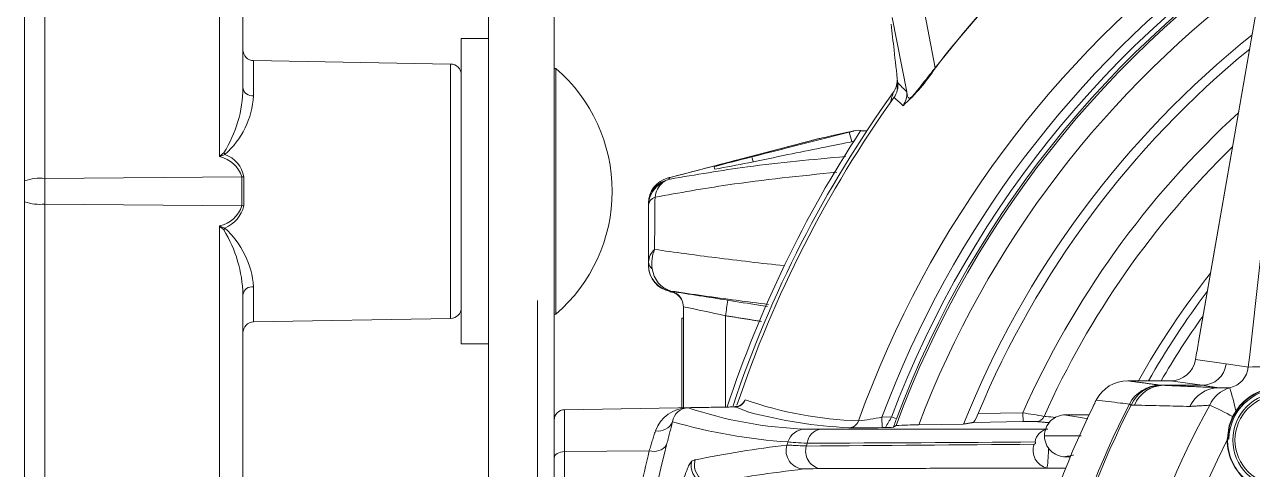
# Model space of a CAD drawing. Extents: x 8 to 113, y 2 to 87.
# Drawn here: x 101.757 to 105.271, y 37.697 to 38.972 of the extents above; entities that cross this region are included whole.
import ezdxf

# ---------------------------------------------------------------- set-up
doc = ezdxf.new("R2010")
doc.units = 0
doc.header["$MEASUREMENT"] = 0
doc.layers.add('OBJECT', color=7, linetype='CONTINUOUS')

msp = doc.modelspace()

# ---------------------------------------------------------------- linework, layer by layer
at = {"layer": 'OBJECT', "linetype": 'Continuous', "lineweight": 15}
for p, q in [((103.0847, 36.0256), (103.0847, 44.9982)), ((103.2727, 38.1818), (103.2727, 44.9982)), ((102.3148, 38.5938), (102.3148, 39.6831)), ((102.3817, 39.6763), (102.3817, 38.7908)), ((101.7567, 38.5244), (101.7567, 39.6325)), ((101.8148, 39.6394), (101.8148, 38.5313)), ((105.3032, 39.1288), (105.1171, 38.063)), ((105.3032, 39.1283), (105.1171, 38.0625)), ((104.318, 39.084), (104.3633, 38.8484)), ((104.2397, 38.9926), (104.2822, 38.7794)), ((103.0847, 38.932), (103.0067, 38.932)), ((103.0067, 38.932), (103.0067, 38.057)), ((102.976, 38.8591), (102.4124, 38.8689)), ((102.4124, 38.8689), (102.4124, 38.768)), ((102.976, 38.4945), (102.976, 38.8591)), ((103.2777, 38.8465), (103.2727, 38.8465)), ((103.2777, 38.8465), (103.2777, 38.1425)), ((104.1499, 38.6682), (104.1679, 38.6682)), ((104.0241, 38.6438), (103.6051, 38.5345)), ((104.0241, 38.6437), (104.0241, 38.6438)), ((101.7567, 38.4645), (101.7567, 38.5244)), ((101.8148, 38.5313), (102.379, 38.5356)), ((101.8148, 38.5313), (101.8148, 38.4577)), ((102.379, 38.4533), (102.379, 38.5356)), ((102.3844, 38.5356), (102.3844, 38.4533)), ((102.976, 38.1298), (102.976, 38.4945)), ((101.7567, 37.3564), (101.7567, 38.4645)), ((101.8148, 38.4577), (102.379, 38.4533)), ((101.8148, 38.4577), (101.8148, 37.3496)), ((102.3148, 37.3058), (102.3148, 38.3952)), ((102.4124, 38.221), (102.4124, 38.12)), ((102.3817, 38.1982), (102.3817, 37.3127)), ((103.2247, 35.3182), (103.2247, 38.1818)), ((103.2727, 35.3182), (103.2727, 38.1818)), ((103.2727, 38.1425), (103.2777, 38.1425)), ((103.6427, 37.8747), (103.6427, 38.1637)), ((103.7627, 38.1379), (103.7627, 37.8768)), ((102.4124, 38.12), (102.976, 38.1298)), ((103.6377, 37.8746), (103.6377, 38.1307)), ((103.6377, 38.1307), (103.6427, 38.1307)), ((103.0067, 38.057), (103.0847, 38.057)), ((105.1171, 38.063), (105.1171, 38.0625)), ((105.1087, 38.0126), (105.1962, 38)), ((105.1962, 38), (105.2597, 37.9909)), ((105.0369, 37.9515), (104.9147, 37.9515)), ((105.1272, 37.9385), (105.0166, 37.9385)), ((105.1272, 37.9385), (105.0369, 37.9515)), ((105.174, 37.9318), (105.1272, 37.9385)), ((103.8132, 37.8867), (103.8146, 37.8898)), ((103.7902, 37.8773), (103.3022, 37.8687)), ((103.3022, 37.8687), (103.3022, 37.7485)), ((104.4859, 37.8574), (104.6142, 37.8596)), ((104.6147, 37.8346), (104.6142, 37.8596)), ((104.8034, 37.8538), (104.7362, 37.8538)), ((104.9244, 37.8821), (104.9196, 37.8846)), ((104.211, 37.8473), (104.2384, 37.8478)), ((104.211, 37.8473), (104.2115, 37.8173)), ((104.2384, 37.8478), (104.2524, 37.8425)), ((104.3161, 37.8253), (104.4445, 37.8275)), ((104.6147, 37.8346), (104.4732, 37.8321)), ((104.2207, 37.8175), (104.2115, 37.8173)), ((105.2035, 37.7961), (105.2067, 37.8152)), ((103.5449, 37.7511), (103.3022, 37.7485)), ((103.3022, 37.7485), (103.3022, 37.2685)), ((104.7501, 37.7338), (104.7362, 37.7338)), ((104.6832, 37.7016), (104.7368, 37.7007))]:
    msp.add_line(p, q, dxfattribs=at)
at = {"layer": 'OBJECT', "linetype": 'Continuous', "lineweight": 15, "flags": 128}
for points in [[(104.8007, 37.8422), (104.785, 37.8449), (104.7678, 37.8479), (104.7566, 37.8498), (104.7492, 37.8512), (104.7444, 37.8521), (104.7413, 37.8527), (104.7393, 37.853), (104.738, 37.8533), (104.7372, 37.8535), (104.7367, 37.8536), (104.7364, 37.8537), (104.7362, 37.8537), (104.7361, 37.8538), (104.7361, 37.8538), (104.7361, 37.8538), (104.7361, 37.8538), (104.7361, 37.8538), (104.7361, 37.8538), (104.7361, 37.8538), (104.7361, 37.8538), (104.7361, 37.8538), (104.7362, 37.8538), (104.7362, 37.8538), (104.7362, 37.8538), (104.7362, 37.8538), (104.7362, 37.8538), (104.7362, 37.8538), (104.7362, 37.8538)], [(105.2059, 37.8226), (105.2003, 37.7767), (105.2005, 37.7715)], [(103.3022, 37.7485), (103.2964, 37.7481), (103.2909, 37.7471), (103.2858, 37.7454), (103.2813, 37.7432), (103.2776, 37.7404), (103.2749, 37.7374), (103.2733, 37.734), (103.2727, 37.7305)], [(104.7592, 37.7383), (104.7574, 37.738), (104.7497, 37.7366), (104.7448, 37.7357), (104.7415, 37.7351), (104.7394, 37.7347), (104.7381, 37.7344), (104.7373, 37.7342), (104.7368, 37.7341), (104.7364, 37.734), (104.7363, 37.734), (104.7361, 37.7339), (104.7361, 37.7339), (104.7361, 37.7339), (104.7361, 37.7339), (104.7361, 37.7339), (104.7361, 37.7339), (104.7361, 37.7338), (104.7361, 37.7338), (104.7361, 37.7338), (104.7362, 37.7338), (104.7362, 37.7338), (104.7362, 37.7338), (104.7362, 37.7338), (104.7362, 37.7338), (104.7362, 37.7338), (104.7362, 37.7338), (104.7362, 37.7338)]]:
    msp.add_lwpolyline(points, dxfattribs=at)
at = {"layer": 'OBJECT', "linetype": 'Continuous', "lineweight": 15}
for radius in [0.135, 0.1287]:
    msp.add_circle((105.3502, 37.7817), radius, dxfattribs=at)
for centre, radius, start, end in [((106.9727, 36.8182), 3.0068, 93.8025, 160.2009), ((106.9727, 36.8182), 2.9472, 93.9337, 159.5632), ((106.9717, 36.8193), 3.3047, 127.8807, 142.1193), ((106.9729, 36.818), 3.3058, 127.8845, 142.1155), ((106.9727, 36.8182), 2.9217, 121.1451, 159.3669), ((106.9727, 36.8182), 2.9067, 121.4467, 159.3669), ((106.9727, 36.8182), 2.901, 121.6184, 159.7287), ((106.9727, 36.8182), 2.841, 126.047, 159.2386), ((-33.9188, 53.9231), 140.0874, 353.469595, 353.925435), ((106.9727, 36.8182), 2.7223, 128.6961, 158.2371), ((102.4129, 38.9002), 0.0313, 180, 269), ((106.9727, 36.8182), 2.6951, 129.3545, 157.3213), ((102.9754, 38.8279), 0.0313, 0, 89), ((102.9734, 38.4945), 0.4653, 310.8426, 49.1574), ((103.8976, 39.1528), 0.557, 312.1334, 326.8223), ((104.2142, 38.6572), 0.2425, 51.9012, 52.0702), ((104.1928, 38.8138), 0.062, 324.3266, 359), ((104.1967, 38.7986), 0.06, 324.4956, 6.5184), ((107.2653, 41.7703), 4.2243, 224.5773, 225.0753), ((102.0324, 38.7928), 0.3493, 327.4895, 359.6638), ((102.1625, 38.7858), 0.2506, 312.0536, 355.916), ((102.4091, 38.7957), 0.0279, 190.068, 276.693), ((106.9727, 36.8182), 3.36, 144.3266, 161.585), ((116.139, 35.3031), 12.3928, 163.71779, 163.87792), ((106.9727, 36.8182), 3.35, 144.4956, 161.4994), ((103.611, 38.0593), 0.9481, 45.8609, 47.9899), ((106.9727, 36.8182), 2.5781, 132.4736, 156.1759), ((106.9727, 36.8182), 3.375, 146.7599, 161.7193), ((103.7347, 38.5414), 0.4016, 13.7671, 17.7334), ((104.1418, 38.6192), 0.05, 71.1415, 106.0711), ((104.1099, 38.318), 0.3369, 103.0887, 104.7635), ((102.2962, 38.5088), 0.087, 17.9479, 77.6362), ((102.487, 38.7014), 0.1868, 211.0205, 212.9552), ((102.3051, 38.5236), 0.0802, 8.6052, 71.704), ((104.4859, 35.9307), 2.7399, 103.6665, 105.998), ((103.7086, 38.5471), 0.1378, 13.6327, 19.4767), ((106.9727, 36.8182), 2.5186, 134.2685, 155.8244), ((108.3428, 39.7593), 4.7643, 194.5229, 194.6097), ((100.6397, 54.5501), 16.2889, 280.94562, 281.29039), ((101.8012, 38.3969), 0.1351, 84.1987, 109.2242), ((102.3833, 37.967), 0.5687, 89.8901, 90.4392), ((103.6178, 38.4602), 0.0751, 104.6659, 180.0148), ((103.6177, 38.4556), 0.075, 100.2891, 179.9999), ((103.5608, 38.4657), 0.0772, 55.6955, 60.5326), ((103.6156, 38.4542), 0.0729, 116.3576, 179.6775), ((103.627, 38.4699), 0.0661, 131.413, 173.1829), ((101.8012, 38.5921), 0.1351, 250.7758, 275.8013), ((102.2962, 38.4802), 0.087, 282.3638, 342.0521), ((102.2936, 38.475), 0.0933, 293.1295, 346.5613), ((102.3833, 39.022), 0.5687, 269.5608, 270.1099), ((103.5717, 38.4503), 0.0293, 110.733, 171.7007), ((102.487, 38.2876), 0.1868, 147.0448, 148.9795), ((102.0088, 38.1892), 0.373, 1.3838, 31.4628), ((102.1553, 38.1996), 0.258, 4.7508, 47.2797), ((103.5944, 38.289), 0.0518, 131.4787, 176.5974), ((103.6529, 38.2888), 0.1007, 157.2038, 189.3995), ((103.569, 38.2938), 0.0264, 183.6577, 234.1751), ((103.6177, 38.2828), 0.075, 180, 261.4361), ((103.6177, 38.2821), 0.075, 180, 260.8283), ((103.6177, 38.2816), 0.075, 180, 260.406), ((103.6286, 38.2808), 0.0755, 186.4129, 252.9798), ((106.9727, 36.8182), 2.3227, 141.6389, 150.7976), ((102.4091, 38.1933), 0.0279, 83.307, 169.932), ((103.5977, 38.1637), 0.045, 57.9674, 80.4059), ((103.5114, 38.1497), 0.1103, 31.1494, 31.7192), ((93.2732, -28.2473), 67.2538, 81.021281, 81.162321), ((103.5977, 38.1625), 0.045, 57.3973, 79.6664), ((103.6, 38.1693), 0.0379, 54.7661, 78.8686), ((106.9727, 36.8182), 2.2979, 142.8025, 150.4512), ((103.5977, 38.1637), 0.045, 0, 57.9674), ((103.5977, 38.1625), 0.045, 0, 57.3974), ((102.848, 38.2965), 0.9284, 350.1689, 352.939), ((102.9754, 38.1611), 0.0313, 271, 0), ((99.0542, 16.5653), 22.0805, 77.68754, 78.00606), ((106.9727, 36.8182), 2.2663, 144.3956, 149.9969), ((102.4129, 38.0888), 0.0313, 91, 180), ((108.51, 37.4703), 3.4443, 170.0993, 170.9414), ((105.0367, 38.0244), 0.073, 270.1317, 350.6393), ((105.1268, 38.0083), 0.0698, 270.3171, 353.1576), ((105.1916, 37.9982), 0.0684, 282.7198, 353.8513), ((105.2825, 37.5046), 0.4868, 81.0573, 92.6892), ((104.9145, 37.8501), 0.1014, 89.8535, 152.9334), ((105.0081, 37.8395), 0.0994, 90.2517, 152.9966), ((105.0102, 37.8457), 0.0932, 91.5272, 156.9951), ((105.0191, 37.8454), 0.0932, 91.5256, 156.9105), ((105.1764, 37.8391), 0.0927, 91.4966, 155.3084), ((105.2308, 37.8454), 0.0894, 105.6603, 156.0862), ((105.3502, 37.7817), 0.1464, 90, 178.8755), ((104.0311, 37.5877), 1.2248, 13.0884, 16.3001), ((105.3493, 37.7828), 0.1498, 92.3633, 146.7114), ((105.3509, 37.7804), 0.1512, 92.9156, 146.361), ((103.7925, 37.9035), 0.026, 265.7193, 327.4762), ((103.7909, 37.9067), 0.03, 271.0246, 341.1089), ((103.7909, 37.9068), 0.03, 271.0057, 341.0105), ((104.1782, 38.9247), 1.0885, 250.7492, 268.1823), ((103.3027, 37.8387), 0.03, 91, 180), ((103.6581, 37.7722), 0.1022, 91.151, 159.4115), ((103.6581, 37.8275), 0.0469, 92.5138, 171.7189), ((104.0331, 38.9923), 1.1798, 251.363, 267.9393), ((103.6526, 37.8744), 0.00343, 359.3626, 0.6374), ((104.1924, 39.2404), 1.4257, 255.2511, 266.935), ((104.3764, 37.8968), 0.1164, 326.2749, 340.2123), ((106.9722, 36.8187), 2.4031, 153.8964, 206.1036), ((104.3285, 35.9219), 1.9586, 79.8112, 81.6124), ((106.9722, 36.8187), 2.3128, 152.557, 207.443), ((106.9722, 36.8187), 2.3074, 152.557, 207.443), ((104.7362, 37.7939), 0.06, 89.972, 180.028), ((107.0547, 36.8187), 2.1819, 150.847, 209.153), ((104.845, 37.193), 0.7528, 60.5869, 66.1726), ((105.2235, 37.8635), 0.00166, 24.3125, 68.2292), ((103.5703, 37.8528), 0.0454, 259.9348, 335.8549), ((104.0423, 39.3218), 1.5486, 253.8563, 266.2817), ((104.1155, 37.8466), 0.0299, 271.2274, 340.5297), ((104.0282, 38.7878), 0.9581, 276.9182, 280.9966), ((103.6729, 38.158), 0.645, 328.1327, 331.2518), ((104.3267, 36.4153), 1.41, 90.4307, 93.065), ((104.64, 36.7698), 1.0651, 89.3117, 91.3629), ((104.6523, 37.8597), 0.0248, 271.2344, 336.256), ((105.204, 37.8191), 0.00356, 60.7625, 79.421), ((105.2041, 37.8194), 0.00371, 60.9884, 78.913), ((105.2126, 37.8438), 0.00541, 54.4284, 67.2036), ((103.9918, 37.761), 0.0523, 91.2398, 162.7673), ((104.0414, 37.7687), 0.0443, 98.0542, 175.019), ((104.1545, 39.5221), 1.7058, 268.7122, 271.9168), ((104.1843, 38.978), 1.1611, 271.7932, 272.913), ((104.6919, 37.7705), 0.0431, 97.8373, 172.3664), ((104.7362, 37.7938), 0.06, 179.972, 270.028), ((106.8456, 36.9336), 3.3565, 165.599, 173.8269), ((103.5585, 37.792), 0.0431, 251.6789, 326.7533), ((104.2597, 34.9196), 2.8653, 96.4297, 101.7543), ((103.989, 37.7513), 0.0525, 162.7989, 268.5417), ((106.9727, 36.8182), 3.1787, 162.4546, 162.636), ((104.0437, 37.7498), 0.0512, 163.094, 257.6075), ((106.9727, 36.8182), 3.1248, 162.2171, 162.3692), ((100.5646, 536.4136), 498.6608, 270.394121, 270.468999), ((102.8939, 295.6405), 257.8703, 270.245137, 270.390009), ((104.6953, 37.7521), 0.0519, 160.3626, 256.5936), ((104.3778, 37.7529), 0.3097, 350.4788, 1.2329), ((107.0791, 36.8187), 2.1125, 152.8645, 207.1355), ((105.3502, 37.7818), 0.151, 179.8346, 280.033), ((105.3502, 37.7817), 0.15, 179.8363, 280.0345), ((103.7176, 37.7083), 0.0526, 164.8981, 245.534), ((103.7267, 37.711), 0.0526, 164.7379, 253.054)]:
    msp.add_arc(centre, radius, start, end, dxfattribs=at)
for points, knots in [([(104.2563, 38.8054), (104.2527, 38.8367), (104.2464, 38.8926), (104.24, 38.9485), (104.2372, 38.9731)], [0, 0, 0, 0, 0.56, 1, 1, 1, 1]), ([(104.2822, 38.7794), (104.2822, 38.7794), (104.2822, 38.7792), (104.2839, 38.7714), (104.2844, 38.7579), (104.2932, 38.7623), (104.3013, 38.7707), (104.308, 38.7786), (104.3211, 38.7947), (104.3376, 38.8155), (104.3548, 38.8375), (104.3633, 38.8484), (104.3633, 38.8484)], [0, 0, 0, 0, 0.000008, 0.011235, 0.408406, 0.550964, 0.581776, 0.700643, 0.724685, 0.86239, 0.999992, 1, 1, 1, 1]), ([(104.2713, 38.7397), (104.2749, 38.7459), (104.282, 38.7581), (104.2821, 38.7723), (104.2822, 38.7794)], [0, 0, 0, 0, 0.499999, 1, 1, 1, 1]), ([(103.8385, 38.5931), (103.8708, 38.6013), (103.9637, 38.6248), (104.0566, 38.6484), (104.1172, 38.6637)], [0, 0, 0, 0, 0.347831, 1, 1, 1, 1]), ([(104.1264, 38.6669), (104.1031, 38.6618), (104.0722, 38.6549), (104.0413, 38.6479), (104.0336, 38.6461)], [0, 0, 0, 0, 0.752711, 1, 1, 1, 1]), ([(104.1172, 38.6637), (104.1188, 38.6642), (104.1219, 38.665), (104.1259, 38.6661), (104.1288, 38.6669), (104.1304, 38.6675), (104.1305, 38.6677), (104.1293, 38.6675), (104.1274, 38.6671), (104.1264, 38.6669)], [0, 0, 0, 0, 0.157188, 0.302155, 0.442859, 0.580981, 0.719254, 0.859587, 1, 1, 1, 1]), ([(104.0241, 38.6437), (103.9918, 38.6353), (103.8521, 38.5989), (103.7125, 38.5625), (103.6051, 38.5345)], [0, 0, 0, 0, 0.230946, 1, 1, 1, 1]), ([(103.8287, 38.5765), (103.8665, 38.5841), (103.9674, 38.6047), (104.0684, 38.6251), (104.1316, 38.638)], [0, 0, 0, 0, 0.374012, 1, 1, 1, 1]), ([(102.3148, 38.5938), (102.3149, 38.5939), (102.3189, 38.5977), (102.323, 38.6015), (102.327, 38.6051)], [0, 0, 0, 0, 0.023654, 1, 1, 1, 1]), ([(102.3303, 38.5998), (102.3253, 38.5978), (102.3201, 38.5959), (102.315, 38.5938), (102.3148, 38.5938)], [0, 0, 0, 0, 0.976245, 1, 1, 1, 1]), ([(103.6043, 38.5294), (103.6779, 38.5419), (103.8443, 38.5702), (104.013, 38.5856), (104.107, 38.5941)], [0, 0, 0, 0, 0.442559, 1, 1, 1, 1]), ([(104.0818, 38.5491), (103.9775, 38.5385), (103.8028, 38.5207), (103.6307, 38.4901), (103.5613, 38.4777)], [0, 0, 0, 0, 0.596682, 1, 1, 1, 1]), ([(103.6043, 38.5294), (103.602, 38.5289), (103.5946, 38.5272), (103.5878, 38.5226), (103.5832, 38.5195)], [0, 0, 0, 0, 0.311848, 1, 1, 1, 1]), ([(103.5427, 38.4556), (103.5427, 38.4564), (103.5427, 38.4579), (103.5427, 38.4595), (103.5427, 38.4602)], [0, 0, 0, 0, 0.529531, 1, 1, 1, 1]), ([(103.5427, 38.4546), (103.5427, 38.455), (103.5427, 38.4555), (103.5427, 38.4556), (103.5427, 38.4556)], [0, 0, 0, 0, 0.678854, 1, 1, 1, 1]), ([(103.5427, 38.2921), (103.5427, 38.312), (103.5427, 38.3669), (103.5427, 38.4205), (103.5427, 38.4546)], [0, 0, 0, 0, 0.363151, 1, 1, 1, 1]), ([(103.5613, 38.4777), (103.5611, 38.4469), (103.5606, 38.3975), (103.5602, 38.3469), (103.5601, 38.3278)], [0, 0, 0, 0, 0.623159, 1, 1, 1, 1]), ([(102.3148, 38.3952), (102.315, 38.3951), (102.3201, 38.3931), (102.3253, 38.3911), (102.3303, 38.3892)], [0, 0, 0, 0, 0.023755, 1, 1, 1, 1]), ([(102.327, 38.3838), (102.323, 38.3875), (102.3189, 38.3912), (102.3149, 38.3951), (102.3148, 38.3952)], [0, 0, 0, 0, 0.976346, 1, 1, 1, 1]), ([(103.5601, 38.3278), (103.6181, 38.3198), (103.7408, 38.3028), (103.8656, 38.2885), (103.9314, 38.281)], [0, 0, 0, 0, 0.472541, 1, 1, 1, 1]), ([(103.5427, 38.2828), (103.5427, 38.2831), (103.5427, 38.2836), (103.5427, 38.2873), (103.5427, 38.2903), (103.5427, 38.2916), (103.5427, 38.2921)], [0, 0, 0, 0, 0.530139, 0.827809, 0.942251, 1, 1, 1, 1]), ([(103.5427, 38.2816), (103.5427, 38.2817), (103.5427, 38.2819), (103.5427, 38.282), (103.5427, 38.2821)], [0, 0, 0, 0, 0.816359, 1, 1, 1, 1]), ([(103.6052, 38.2081), (103.6052, 38.2081), (103.6052, 38.2079), (103.6052, 38.2078), (103.6052, 38.2077)], [0, 0, 0, 0, 0.306144, 1, 1, 1, 1]), ([(103.8863, 38.1705), (103.8555, 38.1743), (103.7614, 38.1859), (103.6688, 38.1995), (103.6065, 38.2086)], [0, 0, 0, 0, 0.328103, 1, 1, 1, 1]), ([(103.7693, 38.1824), (103.7989, 38.1777), (103.8369, 38.1717), (103.875, 38.1657), (103.8834, 38.1644)], [0, 0, 0, 0, 0.779236, 1, 1, 1, 1]), ([(104.9196, 37.8846), (104.911, 37.8857), (104.8791, 37.8895), (104.8474, 37.8934), (104.8242, 37.8962)], [0, 0, 0, 0, 0.269854, 1, 1, 1, 1]), ([(103.656, 37.8744), (103.691, 37.875), (103.7362, 37.8758), (103.7813, 37.8766), (103.7914, 37.8768)], [0, 0, 0, 0, 0.775375, 1, 1, 1, 1]), ([(103.7914, 37.8767), (103.766, 37.8763), (103.7209, 37.8755), (103.6758, 37.8747), (103.656, 37.8744)], [0, 0, 0, 0, 0.56264, 1, 1, 1, 1]), ([(105.0922, 37.8779), (105.0666, 37.8785), (105.0134, 37.8798), (104.9607, 37.8812), (104.9334, 37.8819)], [0, 0, 0, 0, 0.480478, 1, 1, 1, 1]), ([(104.2524, 37.8425), (104.2504, 37.8371), (104.2472, 37.8286), (104.2444, 37.8211), (104.2433, 37.8184)], [0, 0, 0, 0, 0.637342, 1, 1, 1, 1]), ([(104.675, 37.8497), (104.6771, 37.8495), (104.6878, 37.8484), (104.6991, 37.8473), (104.7084, 37.8464), (104.7091, 37.8464)], [0, 0, 0, 0, 0.18802, 0.940102, 1, 1, 1, 1]), ([(103.9906, 37.8133), (103.9952, 37.813), (104.003, 37.8126), (104.0256, 37.8126), (104.0352, 37.8126)], [0, 0, 0, 0, 0.576404, 1, 1, 1, 1]), ([(103.4575, 37.2702), (103.4677, 37.3506), (103.4881, 37.5119), (103.526, 37.6713), (103.5449, 37.7511)], [0, 0, 0, 0, 0.499153, 1, 1, 1, 1]), ([(103.9388, 37.7669), (103.9425, 37.7669), (103.9513, 37.7669), (103.9787, 37.7655), (103.9947, 37.7647)], [0, 0, 0, 0, 0.415675, 1, 1, 1, 1]), ([(103.9972, 37.7726), (103.9854, 37.7733), (103.9572, 37.775), (103.9475, 37.7759), (103.9419, 37.7765)], [0, 0, 0, 0, 0.422663, 1, 1, 1, 1]), ([(104.6464, 37.7696), (104.6467, 37.7696), (104.6475, 37.7697), (104.6487, 37.7704), (104.6497, 37.7714), (104.6503, 37.7723), (104.6507, 37.7732), (104.6509, 37.7741), (104.6509, 37.7748), (104.6506, 37.7755), (104.6501, 37.776), (104.6495, 37.7761), (104.6492, 37.7762)], [0, 0, 0, 0, 0.11179, 0.308323, 0.405355, 0.512738, 0.582945, 0.64962, 0.723408, 0.796438, 0.884273, 1, 1, 1, 1]), ([(103.6668, 37.722), (103.6694, 37.7229), (103.6725, 37.724), (103.6755, 37.7247), (103.676, 37.7248)], [0, 0, 0, 0, 0.852454, 1, 1, 1, 1]), ([(103.5634, 37.2709), (103.5656, 37.2947), (103.57, 37.3423), (103.5835, 37.4305), (103.6013, 37.5201), (103.6225, 37.6047), (103.6429, 37.6711), (103.6562, 37.7067), (103.6599, 37.7119), (103.6603, 37.7125)], [0, 0, 0, 0, 0.157467, 0.315389, 0.476678, 0.642252, 0.811196, 0.979646, 1, 1, 1, 1]), ([(103.9877, 37.6988), (103.9404, 37.693), (103.8458, 37.6812), (103.7795, 37.6689), (103.7463, 37.6628)], [0, 0, 0, 0, 0.49985, 1, 1, 1, 1]), ([(104.0327, 37.6998), (104.0198, 37.6997), (103.9978, 37.6996), (103.9906, 37.6991), (103.9877, 37.6988)], [0, 0, 0, 0, 0.585126, 1, 1, 1, 1])]:
    msp.add_open_spline(points, degree=3, knots=knots, dxfattribs=at)
for points in [[(104.2544, 38.7868), (104.2548, 38.8127)], [(104.2822, 38.7794), (104.2822, 38.7794)], [(103.6051, 38.5345), (103.5988, 38.5328)], [(103.5427, 38.2821), (103.5427, 38.2828)], [(103.5427, 38.2805), (103.5427, 38.2816)], [(103.6052, 38.2077), (103.6039, 38.2068)], [(103.6039, 38.2068), (103.6085, 38.2059)], [(103.6057, 38.208), (103.6052, 38.2081)], [(103.6065, 38.2086), (103.6057, 38.208)], [(103.6085, 38.2059), (103.6109, 38.2055)], [(103.6427, 38.1637), (103.6427, 38.1625)], [(103.7627, 38.138), (103.7627, 38.1379)], [(103.8664, 38.1216), (103.7627, 38.138)], [(104.9147, 37.9515), (105.0077, 37.9389)], [(105.0077, 37.9389), (105.0166, 37.9385)], [(105.0166, 37.9385), (105.174, 37.9318)], [(105.174, 37.9318), (105.2067, 37.9315)], [(103.8132, 37.8867), (103.8193, 37.897)], [(103.8193, 37.897), (103.8193, 37.897)], [(104.8242, 37.8962), (104.8142, 37.8761)], [(103.7914, 37.8768), (103.7903, 37.875)], [(103.7914, 37.8767), (103.7914, 37.8768)], [(103.8294, 37.8617), (103.7914, 37.8767)], [(104.9334, 37.8819), (104.9244, 37.8821)], [(105.1491, 37.8816), (105.0922, 37.8779)], [(105.2147, 37.8488), (105.2241, 37.8651)], [(105.225, 37.8642), (105.2158, 37.8482)], [(103.6117, 37.8343), (103.5945, 37.7684)], [(104.2433, 37.8184), (104.2513, 37.8233)], [(104.4445, 37.8275), (104.4732, 37.8321)], [(104.6903, 37.8313), (104.6528, 37.8348)], [(105.1992, 37.7822), (105.2047, 37.8226)], [(105.2058, 37.8222), (105.2002, 37.7822)], [(105.2048, 37.823), (105.2047, 37.8226)], [(105.2048, 37.823), (105.2147, 37.8488)], [(105.2058, 37.8222), (105.2059, 37.8226)], [(105.2158, 37.8482), (105.2059, 37.8226)], [(103.5449, 37.7511), (103.5624, 37.8082)], [(104.0352, 37.8126), (104.686, 37.8131)], [(104.6762, 37.7938), (104.7814, 37.7938)], [(103.6603, 37.7125), (103.6668, 37.722)], [(104.6832, 37.7016), (104.0327, 37.6998)]]:
    msp.add_open_spline(points, degree=1, dxfattribs=at)

doc.saveas('drawing.dxf')
